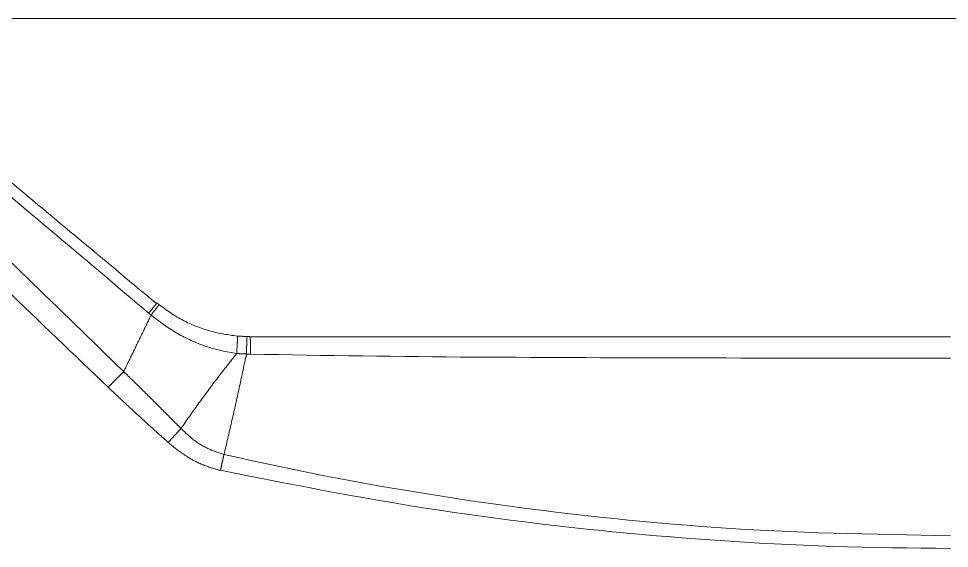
# Model space of a CAD drawing. Header units: inches. Extents: x 0 to 40, y 35.9 to 64.1.
# Drawn here: x 6.088 to 7.827, y 48.544 to 49.534 of the extents above; entities that cross this region are included whole.
import ezdxf

# ---------------------------------------------------------------- set-up
doc = ezdxf.new("R2010")
doc.units = ezdxf.units.IN
doc.header["$MEASUREMENT"] = 0
doc.layers.add('2', color=7, linetype='Continuous')

# ---------------------------------------------------------------- blocks, each defined once
blk = doc.blocks.new('block 2879')
at = {"layer": '2', "color": 7, "lineweight": 18, "true_color": 0xffffff}
blk.add_lwpolyline([(9.68, 49.5341), (5.9781, 49.5341)], dxfattribs=at)
blk = doc.blocks.new('block 2986')
at = {"layer": '2', "color": 7, "lineweight": 18, "true_color": 0xffffff}
blk.add_lwpolyline([(6.3457, 49.0012), (6.3357, 49.0097), (6.3256, 49.0181), (6.3155, 49.0265), (6.3055, 49.0349), (6.2954, 49.0433), (6.2854, 49.0516), (6.2753, 49.0601), (6.2652, 49.0685), (6.2552, 49.0769), (6.2451, 49.0853), (6.235, 49.0937), (6.225, 49.1021), (6.2149, 49.1105), (6.2048, 49.1189), (6.1948, 49.1273), (6.1847, 49.1357), (6.1746, 49.1441), (6.1646, 49.1525), (6.1545, 49.1609), (6.1444, 49.1693), (6.1344, 49.1777), (6.1243, 49.1861), (6.1143, 49.1945), (6.1042, 49.2029), (6.0941, 49.2113), (6.0841, 49.2197), (6.074, 49.2281), (6.0639, 49.2365), (6.0539, 49.2449), (6.0438, 49.2533), (6.0337, 49.2617), (6.0237, 49.2701), (6.0136, 49.2785), (6.0035, 49.2869), (5.9935, 49.2954), (5.9834, 49.3038), (5.9733, 49.3122), (5.9633, 49.3206), (5.9532, 49.329), (5.9432, 49.3374), (5.9331, 49.3458), (5.923, 49.3542), (5.913, 49.3626), (5.9029, 49.371), (5.8928, 49.3794), (5.8828, 49.3878), (5.8727, 49.3962), (5.8626, 49.4046), (5.8526, 49.413), (5.8425, 49.4214)], dxfattribs=at)
blk = doc.blocks.new('block 2987')
at = {"layer": '2', "color": 7, "lineweight": 18, "true_color": 0xffffff}
blk.add_lwpolyline([(7.829, 48.9389), (7.8029, 48.9389), (7.7767, 48.9389), (7.7506, 48.9389), (7.7244, 48.9389), (7.6982, 48.9389), (7.6721, 48.9389), (7.6459, 48.9389), (7.6197, 48.9389), (7.5936, 48.9389), (7.5674, 48.9389), (7.5412, 48.9389), (7.5151, 48.9389), (7.4889, 48.9389), (7.4627, 48.9389), (7.4366, 48.9389), (7.4104, 48.9389), (7.3842, 48.9389), (7.3581, 48.9389), (7.3319, 48.9389), (7.3057, 48.9389), (7.2796, 48.9389), (7.2534, 48.9389), (7.2272, 48.9389), (7.2011, 48.9389), (7.1749, 48.9389), (7.1487, 48.939), (7.1226, 48.939), (7.0964, 48.939), (7.0702, 48.939), (7.0441, 48.939), (7.0179, 48.939), (6.9917, 48.939), (6.9656, 48.939), (6.9394, 48.939), (6.9132, 48.9391), (6.8871, 48.9391), (6.8609, 48.9391), (6.8347, 48.9391), (6.8086, 48.9391), (6.7824, 48.9391), (6.7562, 48.9392), (6.7301, 48.9392), (6.7039, 48.9392), (6.6777, 48.9392), (6.6516, 48.9392), (6.6254, 48.9393), (6.5993, 48.9393), (6.5731, 48.9393), (6.5469, 48.9393), (6.5208, 48.9394)], dxfattribs=at)
blk = doc.blocks.new('block 2989')
at = {"layer": '2', "color": 7, "lineweight": 18, "true_color": 0xffffff}
blk.add_lwpolyline([(6.3504, 48.9995), (6.3529, 48.9976), (6.3555, 48.9957), (6.3581, 48.9938), (6.3607, 48.9919), (6.3633, 48.9901), (6.3659, 48.9882), (6.3685, 48.9864), (6.3712, 48.9845), (6.3738, 48.9827), (6.3765, 48.981), (6.3792, 48.9793), (6.3819, 48.9776), (6.3846, 48.976), (6.3874, 48.9744), (6.3902, 48.9728), (6.393, 48.9713), (6.3959, 48.9698), (6.3987, 48.9684), (6.4016, 48.967), (6.4045, 48.9656), (6.4074, 48.9642), (6.4103, 48.9629), (6.4133, 48.9617), (6.4162, 48.9604), (6.4192, 48.9592), (6.4222, 48.958), (6.4252, 48.9569), (6.4282, 48.9557), (6.4312, 48.9547), (6.4342, 48.9536), (6.4372, 48.9526), (6.4403, 48.9516), (6.4434, 48.9507), (6.4464, 48.9498), (6.4495, 48.949), (6.4526, 48.9482), (6.4557, 48.9474), (6.4588, 48.9467), (6.4619, 48.946), (6.4651, 48.9454), (6.4682, 48.9448), (6.4714, 48.9442), (6.4745, 48.9437), (6.4777, 48.9432), (6.4808, 48.9427), (6.484, 48.9423), (6.4872, 48.9419), (6.4904, 48.9414), (6.4935, 48.941), (6.4967, 48.9406)], dxfattribs=at)
blk = doc.blocks.new('block 3050')
at = {"layer": '2', "color": 7, "lineweight": 18, "true_color": 0xffffff}
blk.add_lwpolyline([(6.4967, 48.9406), (6.4971, 48.9406), (6.4974, 48.9405), (6.4978, 48.9405), (6.4981, 48.9405), (6.4985, 48.9405), (6.4988, 48.9405), (6.4992, 48.9404), (6.4996, 48.9404), (6.4999, 48.9404), (6.5003, 48.9404), (6.5006, 48.9404), (6.501, 48.9403), (6.5013, 48.9403), (6.5017, 48.9403), (6.502, 48.9403), (6.5024, 48.9403), (6.5028, 48.9402), (6.5031, 48.9402), (6.5035, 48.9402), (6.5038, 48.9402), (6.5042, 48.9402), (6.5045, 48.9401), (6.5049, 48.9401), (6.5053, 48.9401), (6.5056, 48.9401), (6.506, 48.9401), (6.5063, 48.9401), (6.5067, 48.94), (6.507, 48.94), (6.5074, 48.94), (6.5077, 48.94), (6.5081, 48.94), (6.5084, 48.9399), (6.5088, 48.9399), (6.5092, 48.9399), (6.5095, 48.9399), (6.5099, 48.9399), (6.5102, 48.9398), (6.5106, 48.9398), (6.5109, 48.9398), (6.5113, 48.9398), (6.5116, 48.9398), (6.512, 48.9397), (6.5124, 48.9397), (6.5127, 48.9397), (6.5131, 48.9397), (6.5134, 48.9396), (6.5138, 48.9396), (6.5141, 48.9396), (6.5145, 48.9396)], dxfattribs=at)
blk = doc.blocks.new('block 3053')
at = {"layer": '2', "color": 7, "lineweight": 18, "true_color": 0xffffff}
blk.add_lwpolyline([(6.3915, 48.7677), (6.3929, 48.7664), (6.3943, 48.7651), (6.3957, 48.7638), (6.3971, 48.7625), (6.3985, 48.7612), (6.3999, 48.7598), (6.4013, 48.7586), (6.4028, 48.7573), (6.4042, 48.756), (6.4056, 48.7547), (6.4071, 48.7535), (6.4085, 48.7522), (6.4099, 48.751), (6.4114, 48.7498), (6.4129, 48.7485), (6.4144, 48.7473), (6.4158, 48.7462), (6.4173, 48.745), (6.4188, 48.7439), (6.4204, 48.7428), (6.4219, 48.7417), (6.4234, 48.7406), (6.425, 48.7396), (6.4266, 48.7385), (6.4282, 48.7375), (6.4298, 48.7366), (6.4314, 48.7356), (6.433, 48.7347), (6.4347, 48.7338), (6.4364, 48.7329), (6.4381, 48.7321), (6.4398, 48.7313), (6.4415, 48.7305), (6.4432, 48.7297), (6.4449, 48.7289), (6.4467, 48.7282), (6.4484, 48.7275), (6.4502, 48.7268), (6.452, 48.7261), (6.4538, 48.7254), (6.4556, 48.7247), (6.4573, 48.7241), (6.4591, 48.7234), (6.4609, 48.7228), (6.4628, 48.7222), (6.4646, 48.7215), (6.4664, 48.7209), (6.4682, 48.7203), (6.47, 48.7197), (6.4719, 48.7191)], dxfattribs=at)
blk = doc.blocks.new('block 3063')
at = {"layer": '2', "color": 7, "lineweight": 18, "true_color": 0xffffff}
blk.add_open_spline([(6.3357, 48.9797), (6.3357, 48.9797), (6.3362, 48.9804), (6.3362, 48.9804), (6.3362, 48.9804), (6.3368, 48.9811), (6.3368, 48.9811), (6.3368, 48.9811), (6.3373, 48.9818), (6.3373, 48.9818), (6.3373, 48.9818), (6.3378, 48.9825), (6.3378, 48.9825), (6.3378, 48.9825), (6.3383, 48.9832), (6.3383, 48.9832), (6.3383, 48.9832), (6.3388, 48.9838), (6.3388, 48.9838), (6.3388, 48.9838), (6.3393, 48.9844), (6.3393, 48.9844), (6.3393, 48.9844), (6.3398, 48.9851), (6.3398, 48.9851), (6.3398, 48.9851), (6.3403, 48.9857), (6.3403, 48.9857), (6.3403, 48.9857), (6.3408, 48.9863), (6.3408, 48.9863), (6.3408, 48.9863), (6.3412, 48.9869), (6.3412, 48.9869), (6.3412, 48.9869), (6.3417, 48.9875), (6.3417, 48.9875), (6.3417, 48.9875), (6.3422, 48.9881), (6.3422, 48.9881), (6.3422, 48.9881), (6.3426, 48.9887), (6.3426, 48.9887), (6.3426, 48.9887), (6.343, 48.9893), (6.343, 48.9893), (6.343, 48.9893), (6.3435, 48.9898), (6.3435, 48.9898), (6.3435, 48.9898), (6.3439, 48.9904), (6.3439, 48.9904), (6.3439, 48.9904), (6.3442, 48.9909), (6.3442, 48.9909), (6.3442, 48.9909), (6.3446, 48.9914), (6.3446, 48.9914), (6.3446, 48.9914), (6.345, 48.9919), (6.345, 48.9919), (6.345, 48.9919), (6.3454, 48.9924), (6.3454, 48.9924), (6.3454, 48.9924), (6.3457, 48.9928), (6.3457, 48.9928), (6.3457, 48.9928), (6.3461, 48.9933), (6.3461, 48.9933), (6.3461, 48.9933), (6.3464, 48.9937), (6.3464, 48.9937), (6.3464, 48.9937), (6.3467, 48.9941), (6.3467, 48.9941), (6.3467, 48.9941), (6.347, 48.9946), (6.347, 48.9946), (6.347, 48.9946), (6.3473, 48.9949), (6.3473, 48.9949), (6.3473, 48.9949), (6.3476, 48.9953), (6.3476, 48.9953), (6.3476, 48.9953), (6.3478, 48.9957), (6.3478, 48.9957), (6.3478, 48.9957), (6.3481, 48.996), (6.3481, 48.996), (6.3481, 48.996), (6.3483, 48.9964), (6.3483, 48.9964), (6.3483, 48.9964), (6.3486, 48.9967), (6.3486, 48.9967), (6.3486, 48.9967), (6.3488, 48.997), (6.3488, 48.997), (6.3488, 48.997), (6.349, 48.9973), (6.349, 48.9973), (6.349, 48.9973), (6.3492, 48.9975), (6.3492, 48.9975), (6.3492, 48.9975), (6.3493, 48.9978), (6.3493, 48.9978), (6.3493, 48.9978), (6.3495, 48.998), (6.3495, 48.998), (6.3495, 48.998), (6.3497, 48.9982), (6.3497, 48.9982), (6.3497, 48.9982), (6.3498, 48.9984), (6.3498, 48.9984), (6.3498, 48.9984), (6.3499, 48.9986), (6.3499, 48.9986), (6.35, 48.9988), (6.3501, 48.9989), (6.3501, 48.9989), (6.3502, 48.999), (6.3502, 48.9991), (6.3502, 48.9991), (6.3503, 48.9992), (6.3503, 48.9993), (6.3503, 48.9993), (6.3504, 48.9995), (6.3504, 48.9995), (6.3504, 48.9995)], degree=3, knots=[0, 0, 0, 0, 1, 1, 1, 2, 2, 2, 3, 3, 3, 4, 4, 4, 5, 5, 5, 6, 6, 6, 7, 7, 7, 8, 8, 8, 9, 9, 9, 10, 10, 10, 11, 11, 11, 12, 12, 12, 13, 13, 13, 14, 14, 14, 15, 15, 15, 16, 16, 16, 17, 17, 17, 18, 18, 18, 19, 19, 19, 20, 20, 20, 21, 21, 21, 22, 22, 22, 23, 23, 23, 24, 24, 24, 25, 25, 25, 26, 26, 26, 27, 27, 27, 28, 28, 28, 29, 29, 29, 30, 30, 30, 31, 31, 31, 32, 32, 32, 33, 33, 33, 34, 34, 34, 35, 35, 35, 36, 36, 36, 37, 37, 37, 38, 38, 38, 39, 39, 39, 40, 40, 40, 41, 41, 41, 42, 42, 42, 43, 43, 43, 44, 44, 44, 44], dxfattribs=at)
blk = doc.blocks.new('block 3064')
at = {"layer": '2', "color": 7, "lineweight": 18, "true_color": 0xffffff}
blk.add_open_spline([(6.3467, 49.0025), (6.3469, 49.0024), (6.3469, 49.0023), (6.3469, 49.0023), (6.3471, 49.0022), (6.3471, 49.0021), (6.3471, 49.0021), (6.3473, 49.002), (6.3474, 49.002), (6.3474, 49.002), (6.3475, 49.0018), (6.3476, 49.0018), (6.3476, 49.0018), (6.3477, 49.0017), (6.3478, 49.0016), (6.3478, 49.0016), (6.348, 49.0015), (6.348, 49.0014), (6.348, 49.0014), (6.3482, 49.0013), (6.3482, 49.0012), (6.3482, 49.0012), (6.3484, 49.0011), (6.3485, 49.0011), (6.3485, 49.0011), (6.3486, 49.0009), (6.3487, 49.0009), (6.3487, 49.0009), (6.3488, 49.0008), (6.3489, 49.0007), (6.3489, 49.0007), (6.3491, 49.0006), (6.3491, 49.0005), (6.3491, 49.0005), (6.3493, 49.0004), (6.3493, 49.0004), (6.3493, 49.0004), (6.3495, 49.0002), (6.3496, 49.0002), (6.3496, 49.0002), (6.3497, 49), (6.3498, 49), (6.3498, 49), (6.3499, 48.9999), (6.35, 48.9998), (6.35, 48.9998), (6.3502, 48.9997), (6.3502, 48.9996), (6.3502, 48.9996)], degree=3, knots=[0, 0, 0, 0, 1, 1, 1, 2, 2, 2, 3, 3, 3, 4, 4, 4, 5, 5, 5, 6, 6, 6, 7, 7, 7, 8, 8, 8, 9, 9, 9, 10, 10, 10, 11, 11, 11, 12, 12, 12, 13, 13, 13, 14, 14, 14, 15, 15, 15, 16, 16, 16, 16], dxfattribs=at)
blk = doc.blocks.new('block 3071')
at = {"layer": '2', "color": 7, "lineweight": 18, "true_color": 0xffffff}
blk.add_lwpolyline([(6.4955, 48.9079), (6.492, 48.9085), (6.4885, 48.9091), (6.485, 48.9097), (6.4815, 48.9103), (6.478, 48.911), (6.4745, 48.9116), (6.471, 48.9124), (6.4676, 48.9131), (6.4641, 48.9139), (6.4607, 48.9147), (6.4572, 48.9156), (6.4538, 48.9165), (6.4504, 48.9175), (6.447, 48.9185), (6.4436, 48.9196), (6.4402, 48.9207), (6.4369, 48.9219), (6.4335, 48.923), (6.4302, 48.9243), (6.4269, 48.9256), (6.4236, 48.9269), (6.4203, 48.9282), (6.417, 48.9296), (6.4137, 48.931), (6.4105, 48.9324), (6.4072, 48.9339), (6.404, 48.9354), (6.4008, 48.937), (6.3976, 48.9385), (6.3945, 48.9401), (6.3913, 48.9418), (6.3882, 48.9435), (6.3851, 48.9453), (6.3821, 48.947), (6.379, 48.9489), (6.376, 48.9507), (6.373, 48.9526), (6.3701, 48.9546), (6.3671, 48.9566), (6.3642, 48.9586), (6.3613, 48.9606), (6.3584, 48.9627), (6.3555, 48.9648), (6.3527, 48.9669), (6.3498, 48.969), (6.347, 48.9711), (6.3441, 48.9733), (6.3413, 48.9754), (6.3385, 48.9776), (6.3357, 48.9797)], dxfattribs=at)
blk = doc.blocks.new('block 3073')
at = {"layer": '2', "color": 7, "lineweight": 18, "true_color": 0xffffff}
blk.add_lwpolyline([(6.5138, 48.907), (6.5135, 48.907), (6.5131, 48.907), (6.5127, 48.9071), (6.5124, 48.9071), (6.512, 48.9071), (6.5116, 48.9071), (6.5112, 48.9071), (6.5109, 48.9071), (6.5105, 48.9072), (6.5101, 48.9072), (6.5098, 48.9072), (6.5094, 48.9072), (6.509, 48.9072), (6.5087, 48.9073), (6.5083, 48.9073), (6.508, 48.9073), (6.5076, 48.9073), (6.5072, 48.9073), (6.5069, 48.9073), (6.5065, 48.9073), (6.5061, 48.9074), (6.5058, 48.9074), (6.5054, 48.9074), (6.505, 48.9074), (6.5047, 48.9074), (6.5043, 48.9075), (6.5039, 48.9075), (6.5035, 48.9075), (6.5032, 48.9075), (6.5028, 48.9075), (6.5024, 48.9075), (6.5021, 48.9076), (6.5017, 48.9076), (6.5014, 48.9076), (6.501, 48.9076), (6.5006, 48.9076), (6.5003, 48.9076), (6.4999, 48.9077), (6.4995, 48.9077), (6.4992, 48.9077), (6.4988, 48.9077), (6.4984, 48.9077), (6.4981, 48.9077), (6.4977, 48.9078), (6.4973, 48.9078), (6.497, 48.9078), (6.4966, 48.9078), (6.4962, 48.9079), (6.4959, 48.9079), (6.4955, 48.9079)], dxfattribs=at)
blk = doc.blocks.new('block 3087')
at = {"layer": '2', "color": 7, "lineweight": 18, "true_color": 0xffffff}
blk.add_open_spline([(6.5215, 48.9067), (6.5213, 48.9067), (6.5212, 48.9067), (6.5212, 48.9067), (6.521, 48.9067), (6.5208, 48.9067), (6.5208, 48.9067), (6.5207, 48.9067), (6.5205, 48.9067), (6.5205, 48.9067), (6.5204, 48.9067), (6.5202, 48.9067), (6.5202, 48.9067), (6.5201, 48.9067), (6.5199, 48.9068), (6.5199, 48.9068), (6.5198, 48.9068), (6.5196, 48.9068), (6.5196, 48.9068), (6.5195, 48.9068), (6.5193, 48.9068), (6.5193, 48.9068), (6.5192, 48.9068), (6.519, 48.9068), (6.519, 48.9068), (6.5189, 48.9068), (6.5187, 48.9068), (6.5187, 48.9068), (6.5186, 48.9068), (6.5184, 48.9068), (6.5184, 48.9068), (6.5182, 48.9068), (6.5181, 48.9069), (6.5181, 48.9069), (6.5179, 48.9069), (6.5178, 48.9069), (6.5178, 48.9069), (6.5176, 48.9069), (6.5175, 48.9069), (6.5175, 48.9069), (6.5173, 48.9069), (6.5172, 48.9069), (6.5172, 48.9069), (6.517, 48.9069), (6.5169, 48.9069), (6.5169, 48.9069), (6.5167, 48.9069), (6.5166, 48.9069), (6.5166, 48.9069), (6.5164, 48.9069), (6.5163, 48.9069), (6.5163, 48.9069), (6.5161, 48.9069), (6.516, 48.9069), (6.516, 48.9069), (6.5158, 48.9069), (6.5156, 48.9069), (6.5156, 48.9069), (6.5155, 48.9069), (6.5153, 48.907), (6.5153, 48.907), (6.5152, 48.907), (6.515, 48.907), (6.515, 48.907), (6.5149, 48.907), (6.5147, 48.907), (6.5147, 48.907), (6.5146, 48.907), (6.5144, 48.907), (6.5144, 48.907), (6.5143, 48.907), (6.5141, 48.907), (6.5141, 48.907), (6.514, 48.907), (6.5138, 48.907), (6.5138, 48.907)], degree=3, knots=[0, 0, 0, 0, 1, 1, 1, 2, 2, 2, 3, 3, 3, 4, 4, 4, 5, 5, 5, 6, 6, 6, 7, 7, 7, 8, 8, 8, 9, 9, 9, 10, 10, 10, 11, 11, 11, 12, 12, 12, 13, 13, 13, 14, 14, 14, 15, 15, 15, 16, 16, 16, 17, 17, 17, 18, 18, 18, 19, 19, 19, 20, 20, 20, 21, 21, 21, 22, 22, 22, 23, 23, 23, 24, 24, 24, 25, 25, 25, 25], dxfattribs=at)
blk = doc.blocks.new('block 3093')
at = {"layer": '2', "color": 7, "lineweight": 18, "true_color": 0xffffff}
blk.add_lwpolyline([(6.2845, 48.8742), (6.2866, 48.8721), (6.2888, 48.87), (6.291, 48.8679), (6.2931, 48.8658), (6.2953, 48.8636), (6.2974, 48.8615), (6.2996, 48.8594), (6.3017, 48.8573), (6.3039, 48.8551), (6.306, 48.853), (6.3082, 48.8509), (6.3103, 48.8488), (6.3125, 48.8467), (6.3146, 48.8446), (6.3168, 48.8424), (6.3189, 48.8403), (6.3211, 48.8382), (6.3232, 48.8361), (6.3254, 48.834), (6.3275, 48.8318), (6.3297, 48.8297), (6.3318, 48.8275), (6.334, 48.8254), (6.3361, 48.8233), (6.3383, 48.8212), (6.3404, 48.819), (6.3425, 48.8169), (6.3447, 48.8148), (6.3468, 48.8127), (6.3489, 48.8105), (6.3511, 48.8084), (6.3532, 48.8063), (6.3553, 48.8041), (6.3575, 48.802), (6.3596, 48.7998), (6.3617, 48.7977), (6.3639, 48.7956), (6.366, 48.7934), (6.3681, 48.7913), (6.3703, 48.7892), (6.3724, 48.787), (6.3745, 48.7849), (6.3766, 48.7827), (6.3788, 48.7806), (6.3809, 48.7785), (6.383, 48.7763), (6.3851, 48.7742), (6.3873, 48.772), (6.3894, 48.7699), (6.3915, 48.7677)], dxfattribs=at)
blk = doc.blocks.new('block 3097')
at = {"layer": '2', "color": 7, "lineweight": 18, "true_color": 0xffffff}
blk.add_open_spline([(6.5207, 48.9395), (6.5207, 48.9394), (6.5208, 48.9393), (6.5208, 48.9393), (6.5208, 48.9392), (6.5208, 48.939), (6.5208, 48.939), (6.5208, 48.939), (6.5208, 48.9388), (6.5208, 48.9388), (6.5208, 48.9388), (6.5208, 48.9386), (6.5208, 48.9386), (6.5208, 48.9386), (6.5209, 48.9384), (6.5209, 48.9384), (6.5209, 48.9384), (6.5209, 48.9381), (6.5209, 48.9381), (6.5209, 48.9381), (6.5209, 48.9378), (6.5209, 48.9378), (6.5209, 48.9378), (6.5209, 48.9375), (6.5209, 48.9375), (6.5209, 48.9375), (6.5209, 48.9371), (6.5209, 48.9371), (6.5209, 48.9371), (6.5209, 48.9367), (6.5209, 48.9367), (6.5209, 48.9367), (6.521, 48.9363), (6.521, 48.9363), (6.521, 48.9363), (6.521, 48.9359), (6.521, 48.9359), (6.521, 48.9359), (6.521, 48.9354), (6.521, 48.9354), (6.521, 48.9354), (6.521, 48.9349), (6.521, 48.9349), (6.521, 48.9349), (6.521, 48.9343), (6.521, 48.9343), (6.521, 48.9343), (6.521, 48.9338), (6.521, 48.9338), (6.521, 48.9338), (6.5211, 48.9332), (6.5211, 48.9332), (6.5211, 48.9332), (6.5211, 48.9326), (6.5211, 48.9326), (6.5211, 48.9326), (6.5211, 48.9319), (6.5211, 48.9319), (6.5211, 48.9319), (6.5211, 48.9312), (6.5211, 48.9312), (6.5211, 48.9312), (6.5211, 48.9306), (6.5211, 48.9306), (6.5211, 48.9306), (6.5212, 48.9298), (6.5212, 48.9298), (6.5212, 48.9298), (6.5212, 48.9291), (6.5212, 48.9291), (6.5212, 48.9291), (6.5212, 48.9283), (6.5212, 48.9283), (6.5212, 48.9283), (6.5212, 48.9275), (6.5212, 48.9275), (6.5212, 48.9275), (6.5212, 48.9267), (6.5212, 48.9267), (6.5212, 48.9267), (6.5212, 48.9259), (6.5212, 48.9259), (6.5212, 48.9259), (6.5213, 48.925), (6.5213, 48.925), (6.5213, 48.925), (6.5213, 48.9241), (6.5213, 48.9241), (6.5213, 48.9241), (6.5213, 48.9232), (6.5213, 48.9232), (6.5213, 48.9232), (6.5213, 48.9223), (6.5213, 48.9223), (6.5213, 48.9223), (6.5213, 48.9214), (6.5213, 48.9214), (6.5213, 48.9214), (6.5213, 48.9204), (6.5213, 48.9204), (6.5213, 48.9204), (6.5213, 48.9194), (6.5213, 48.9194), (6.5213, 48.9194), (6.5213, 48.9184), (6.5213, 48.9184), (6.5213, 48.9184), (6.5214, 48.9174), (6.5214, 48.9174), (6.5214, 48.9174), (6.5214, 48.9164), (6.5214, 48.9164), (6.5214, 48.9164), (6.5214, 48.9154), (6.5214, 48.9154), (6.5214, 48.9154), (6.5214, 48.9143), (6.5214, 48.9143), (6.5214, 48.9143), (6.5214, 48.9133), (6.5214, 48.9133), (6.5214, 48.9133), (6.5214, 48.9122), (6.5214, 48.9122), (6.5214, 48.9122), (6.5214, 48.9111), (6.5214, 48.9111), (6.5214, 48.9111), (6.5214, 48.91), (6.5214, 48.91), (6.5214, 48.91), (6.5214, 48.9089), (6.5214, 48.9089), (6.5214, 48.9089), (6.5214, 48.9078), (6.5214, 48.9078), (6.5214, 48.9078), (6.5215, 48.9067), (6.5215, 48.9067)], degree=3, knots=[0, 0, 0, 0, 1, 1, 1, 2, 2, 2, 3, 3, 3, 4, 4, 4, 5, 5, 5, 6, 6, 6, 7, 7, 7, 8, 8, 8, 9, 9, 9, 10, 10, 10, 11, 11, 11, 12, 12, 12, 13, 13, 13, 14, 14, 14, 15, 15, 15, 16, 16, 16, 17, 17, 17, 18, 18, 18, 19, 19, 19, 20, 20, 20, 21, 21, 21, 22, 22, 22, 23, 23, 23, 24, 24, 24, 25, 25, 25, 26, 26, 26, 27, 27, 27, 28, 28, 28, 29, 29, 29, 30, 30, 30, 31, 31, 31, 32, 32, 32, 33, 33, 33, 34, 34, 34, 35, 35, 35, 36, 36, 36, 37, 37, 37, 38, 38, 38, 39, 39, 39, 40, 40, 40, 41, 41, 41, 42, 42, 42, 43, 43, 43, 44, 44, 44, 45, 45, 45, 46, 46, 46, 46], dxfattribs=at)
blk = doc.blocks.new('block 3136')
at = {"layer": '2', "color": 7, "lineweight": 18, "true_color": 0xffffff}
blk.add_lwpolyline([(6.2845, 48.8742), (6.2855, 48.8763), (6.2865, 48.8784), (6.2876, 48.8805), (6.2886, 48.8827), (6.2896, 48.8848), (6.2906, 48.8869), (6.2917, 48.889), (6.2927, 48.8911), (6.2937, 48.8932), (6.2947, 48.8953), (6.2957, 48.8974), (6.2968, 48.8995), (6.2978, 48.9016), (6.2988, 48.9038), (6.2998, 48.9059), (6.3009, 48.908), (6.3019, 48.9101), (6.3029, 48.9122), (6.3039, 48.9143), (6.305, 48.9164), (6.306, 48.9185), (6.307, 48.9206), (6.308, 48.9228), (6.3091, 48.9249), (6.3101, 48.927), (6.3111, 48.9291), (6.3121, 48.9312), (6.3132, 48.9333), (6.3142, 48.9354), (6.3152, 48.9375), (6.3162, 48.9396), (6.3172, 48.9417), (6.3183, 48.9439), (6.3193, 48.946), (6.3203, 48.9481), (6.3213, 48.9502), (6.3224, 48.9523), (6.3234, 48.9544), (6.3244, 48.9565), (6.3254, 48.9586), (6.3265, 48.9608), (6.3275, 48.9629), (6.3285, 48.965), (6.3295, 48.9671), (6.3306, 48.9692), (6.3316, 48.9713), (6.3326, 48.9734), (6.3336, 48.9755), (6.3347, 48.9776), (6.3357, 48.9797)], dxfattribs=at)
blk = doc.blocks.new('block 3149')
at = {"layer": '2', "color": 7, "lineweight": 18, "true_color": 0xffffff}
blk.add_lwpolyline([(7.829, 48.8993), (7.8029, 48.8993), (7.7768, 48.8993), (7.7506, 48.8993), (7.7244, 48.8993), (7.6983, 48.8993), (7.6721, 48.8993), (7.646, 48.8993), (7.6198, 48.8994), (7.5937, 48.8994), (7.5675, 48.8994), (7.5414, 48.8994), (7.5152, 48.8994), (7.4891, 48.8995), (7.4629, 48.8995), (7.4368, 48.8995), (7.4106, 48.8996), (7.3845, 48.8996), (7.3583, 48.8997), (7.3321, 48.8997), (7.306, 48.8998), (7.2798, 48.8998), (7.2537, 48.8999), (7.2275, 48.9), (7.2014, 48.9), (7.1752, 48.9001), (7.1491, 48.9002), (7.1229, 48.9003), (7.0968, 48.9004), (7.0706, 48.9005), (7.0445, 48.9006), (7.0183, 48.9008), (6.9922, 48.9009), (6.966, 48.9011), (6.9399, 48.9012), (6.9137, 48.9014), (6.8876, 48.9016), (6.8614, 48.9019), (6.8353, 48.9021), (6.8091, 48.9024), (6.783, 48.9027), (6.7568, 48.903), (6.7306, 48.9034), (6.7045, 48.9038), (6.6784, 48.9041), (6.6522, 48.9045), (6.6261, 48.905), (6.5999, 48.9054), (6.5738, 48.9058), (6.5476, 48.9063), (6.5215, 48.9067)], dxfattribs=at)
blk = doc.blocks.new('block 3150')
at = {"layer": '2', "color": 7, "lineweight": 18, "true_color": 0xffffff}
blk.add_lwpolyline([(6.4719, 48.7191), (6.4986, 48.7133), (6.5253, 48.7074), (6.5521, 48.7017), (6.5788, 48.696), (6.6056, 48.6904), (6.6324, 48.6849), (6.6592, 48.6795), (6.6861, 48.6743), (6.713, 48.6692), (6.7399, 48.6642), (6.7668, 48.6595), (6.7938, 48.6548), (6.8208, 48.6503), (6.8478, 48.6459), (6.8748, 48.6416), (6.9018, 48.6374), (6.9289, 48.6333), (6.956, 48.6294), (6.9831, 48.6256), (7.0102, 48.6219), (7.0373, 48.6183), (7.0645, 48.6148), (7.0917, 48.6115), (7.1188, 48.6082), (7.146, 48.6051), (7.1732, 48.6021), (7.2005, 48.5992), (7.2277, 48.5964), (7.255, 48.5938), (7.2822, 48.5913), (7.3095, 48.5889), (7.3368, 48.5867), (7.3641, 48.5845), (7.3914, 48.5826), (7.4187, 48.5807), (7.446, 48.5791), (7.4733, 48.5776), (7.5007, 48.5762), (7.528, 48.575), (7.5554, 48.5738), (7.5827, 48.5729), (7.6101, 48.572), (7.6374, 48.5712), (7.6648, 48.5705), (7.6922, 48.5699), (7.7195, 48.5693), (7.7469, 48.5687), (7.7743, 48.5682), (7.8017, 48.5678), (7.829, 48.5673)], dxfattribs=at)
blk = doc.blocks.new('block 3153')
at = {"layer": '2', "color": 7, "lineweight": 18, "true_color": 0xffffff}
blk.add_lwpolyline([(6.2556, 48.8447), (6.2436, 48.8562), (6.2316, 48.8677), (6.2195, 48.8793), (6.2075, 48.8908), (6.1955, 48.9023), (6.1835, 48.9138), (6.1714, 48.9254), (6.1594, 48.9369), (6.1474, 48.9484), (6.1354, 48.9599), (6.1233, 48.9714), (6.1113, 48.9829), (6.0993, 48.9945), (6.0873, 49.006), (6.0753, 49.0175), (6.0632, 49.029), (6.0512, 49.0405), (6.0392, 49.052), (6.0272, 49.0635), (6.0151, 49.075), (6.0031, 49.0866), (5.9911, 49.0981), (5.979, 49.1096), (5.967, 49.1211), (5.955, 49.1326), (5.943, 49.1441), (5.9309, 49.1557), (5.9189, 49.1672), (5.9069, 49.1787), (5.8949, 49.1902), (5.8828, 49.2017), (5.8708, 49.2132), (5.8588, 49.2247), (5.8467, 49.2362), (5.8347, 49.2477), (5.8227, 49.2592), (5.8106, 49.2707), (5.7986, 49.2822), (5.7866, 49.2937), (5.7745, 49.3052), (5.7625, 49.3167), (5.7505, 49.3282), (5.7384, 49.3397), (5.7264, 49.3512), (5.7144, 49.3627), (5.7023, 49.3742), (5.6903, 49.3857), (5.6783, 49.3972), (5.6662, 49.4087), (5.6542, 49.4202)], dxfattribs=at)
blk = doc.blocks.new('block 3154')
at = {"layer": '2', "color": 7, "lineweight": 18, "true_color": 0xffffff}
blk.add_lwpolyline([(6.4719, 48.7191), (6.4717, 48.7185), (6.4716, 48.718), (6.4715, 48.7174), (6.4714, 48.7169), (6.4712, 48.7163), (6.4711, 48.7158), (6.471, 48.7152), (6.4708, 48.7147), (6.4707, 48.7141), (6.4706, 48.7135), (6.4705, 48.713), (6.4703, 48.7124), (6.4702, 48.7118), (6.4701, 48.7112), (6.4699, 48.7107), (6.4698, 48.7101), (6.4697, 48.7095), (6.4695, 48.7089), (6.4694, 48.7083), (6.4693, 48.7077), (6.4691, 48.7071), (6.469, 48.7066), (6.4689, 48.706), (6.4687, 48.7054), (6.4686, 48.7048), (6.4685, 48.7042), (6.4683, 48.7036), (6.4682, 48.703), (6.4681, 48.7024), (6.4679, 48.7018), (6.4678, 48.7011), (6.4677, 48.7006), (6.4675, 48.6999), (6.4674, 48.6993), (6.4673, 48.6987), (6.4671, 48.6981), (6.467, 48.6975), (6.4669, 48.6969), (6.4667, 48.6963), (6.4666, 48.6957), (6.4665, 48.695), (6.4663, 48.6944), (6.4662, 48.6938), (6.4661, 48.6932), (6.4659, 48.6926), (6.4658, 48.692), (6.4657, 48.6914), (6.4655, 48.6908), (6.4654, 48.6902), (6.4653, 48.6896)], dxfattribs=at)
blk = doc.blocks.new('block 3157')
at = {"layer": '2', "color": 7, "lineweight": 18, "true_color": 0xffffff}
blk.add_lwpolyline([(6.3678, 48.7416), (6.3683, 48.7422), (6.3688, 48.7427), (6.3692, 48.7433), (6.3697, 48.7438), (6.3702, 48.7444), (6.3707, 48.7449), (6.3712, 48.7455), (6.3717, 48.746), (6.3722, 48.7466), (6.3727, 48.7471), (6.3732, 48.7477), (6.3737, 48.7482), (6.3742, 48.7488), (6.3747, 48.7493), (6.3752, 48.7499), (6.3757, 48.7504), (6.3762, 48.751), (6.3767, 48.7515), (6.3772, 48.7521), (6.3777, 48.7526), (6.3781, 48.7532), (6.3786, 48.7537), (6.3791, 48.7542), (6.3796, 48.7548), (6.3801, 48.7553), (6.3806, 48.7558), (6.3811, 48.7564), (6.3815, 48.7569), (6.382, 48.7574), (6.3825, 48.758), (6.383, 48.7585), (6.3835, 48.759), (6.3839, 48.7595), (6.3844, 48.76), (6.3849, 48.7605), (6.3853, 48.761), (6.3858, 48.7615), (6.3862, 48.762), (6.3867, 48.7625), (6.3872, 48.763), (6.3876, 48.7635), (6.3881, 48.764), (6.3885, 48.7645), (6.3889, 48.7649), (6.3894, 48.7654), (6.3898, 48.7659), (6.3903, 48.7664), (6.3907, 48.7668), (6.3911, 48.7673), (6.3915, 48.7677)], dxfattribs=at)
blk = doc.blocks.new('block 3165')
at = {"layer": '2', "color": 7, "lineweight": 18, "true_color": 0xffffff}
blk.add_lwpolyline([(7.829, 48.5435), (7.8016, 48.5438), (7.7741, 48.544), (7.7466, 48.5443), (7.7191, 48.5447), (7.6916, 48.5451), (7.6641, 48.5457), (7.6367, 48.5464), (7.6092, 48.5473), (7.5817, 48.5483), (7.5543, 48.5494), (7.5268, 48.5507), (7.4994, 48.552), (7.4719, 48.5535), (7.4445, 48.5551), (7.417, 48.5569), (7.3896, 48.5587), (7.3622, 48.5606), (7.3348, 48.5627), (7.3074, 48.5649), (7.28, 48.5672), (7.2526, 48.5696), (7.2253, 48.5721), (7.1979, 48.5748), (7.1706, 48.5775), (7.1432, 48.5804), (7.1159, 48.5834), (7.0886, 48.5865), (7.0613, 48.5897), (7.034, 48.593), (7.0067, 48.5964), (6.9795, 48.6), (6.9522, 48.6036), (6.925, 48.6074), (6.8978, 48.6114), (6.8706, 48.6154), (6.8435, 48.6196), (6.8164, 48.624), (6.7892, 48.6285), (6.7622, 48.6331), (6.7351, 48.6378), (6.7081, 48.6427), (6.6811, 48.6476), (6.654, 48.6527), (6.6271, 48.6578), (6.6001, 48.663), (6.5731, 48.6682), (6.5461, 48.6735), (6.5192, 48.6789), (6.4922, 48.6842), (6.4653, 48.6896)], dxfattribs=at)
blk = doc.blocks.new('block 3183')
at = {"layer": '2', "color": 7, "lineweight": 18, "true_color": 0xffffff}
blk.add_lwpolyline([(6.3678, 48.7416), (6.3695, 48.7402), (6.3712, 48.7387), (6.3729, 48.7373), (6.3746, 48.7359), (6.3763, 48.7344), (6.378, 48.733), (6.3798, 48.7316), (6.3815, 48.7302), (6.3833, 48.7288), (6.385, 48.7274), (6.3868, 48.7261), (6.3886, 48.7247), (6.3904, 48.7234), (6.3922, 48.7221), (6.3941, 48.7209), (6.3959, 48.7196), (6.3978, 48.7184), (6.3996, 48.7172), (6.4015, 48.716), (6.4034, 48.7148), (6.4053, 48.7136), (6.4073, 48.7125), (6.4092, 48.7113), (6.4112, 48.7102), (6.4131, 48.7091), (6.4151, 48.7081), (6.417, 48.707), (6.419, 48.706), (6.421, 48.705), (6.4231, 48.704), (6.4251, 48.703), (6.4271, 48.7021), (6.4292, 48.7012), (6.4312, 48.7003), (6.4333, 48.6995), (6.4354, 48.6986), (6.4374, 48.6979), (6.4395, 48.6971), (6.4416, 48.6964), (6.4438, 48.6957), (6.4459, 48.695), (6.448, 48.6943), (6.4502, 48.6937), (6.4523, 48.6931), (6.4545, 48.6925), (6.4566, 48.6919), (6.4588, 48.6913), (6.4609, 48.6907), (6.4631, 48.6901), (6.4653, 48.6896)], dxfattribs=at)
blk = doc.blocks.new('block 3220')
at = {"layer": '2', "color": 7, "lineweight": 18, "true_color": 0xffffff}
blk.add_lwpolyline([(6.3678, 48.7416), (6.3655, 48.7437), (6.3632, 48.7457), (6.361, 48.7478), (6.3587, 48.7498), (6.3564, 48.7518), (6.3542, 48.7538), (6.3519, 48.7559), (6.3496, 48.7579), (6.3473, 48.76), (6.3451, 48.762), (6.3428, 48.764), (6.3406, 48.7661), (6.3383, 48.7681), (6.336, 48.7701), (6.3338, 48.7722), (6.3315, 48.7742), (6.3292, 48.7763), (6.327, 48.7783), (6.3247, 48.7803), (6.3225, 48.7824), (6.3202, 48.7844), (6.318, 48.7865), (6.3157, 48.7886), (6.3135, 48.7906), (6.3112, 48.7927), (6.309, 48.7947), (6.3067, 48.7968), (6.3045, 48.7989), (6.3023, 48.8009), (6.3, 48.803), (6.2978, 48.8051), (6.2956, 48.8072), (6.2933, 48.8093), (6.2911, 48.8113), (6.2889, 48.8134), (6.2867, 48.8155), (6.2844, 48.8176), (6.2822, 48.8197), (6.28, 48.8217), (6.2778, 48.8238), (6.2756, 48.8259), (6.2733, 48.828), (6.2711, 48.8301), (6.2689, 48.8322), (6.2667, 48.8343), (6.2645, 48.8363), (6.2623, 48.8384), (6.26, 48.8405), (6.2578, 48.8426), (6.2556, 48.8447)], dxfattribs=at)
blk = doc.blocks.new('block 3269')
at = {"layer": '2', "color": 7, "lineweight": 18, "true_color": 0xffffff}
blk.add_lwpolyline([(6.2845, 48.8742), (6.284, 48.8737), (6.2835, 48.8732), (6.283, 48.8727), (6.2825, 48.8722), (6.282, 48.8717), (6.2815, 48.8712), (6.2809, 48.8707), (6.2804, 48.8701), (6.2799, 48.8696), (6.2793, 48.8691), (6.2788, 48.8685), (6.2782, 48.868), (6.2777, 48.8674), (6.2771, 48.8668), (6.2766, 48.8663), (6.276, 48.8657), (6.2754, 48.8651), (6.2749, 48.8645), (6.2743, 48.864), (6.2737, 48.8634), (6.2731, 48.8628), (6.2725, 48.8622), (6.272, 48.8616), (6.2714, 48.861), (6.2708, 48.8603), (6.2702, 48.8598), (6.2696, 48.8591), (6.269, 48.8585), (6.2684, 48.8579), (6.2678, 48.8573), (6.2672, 48.8567), (6.2666, 48.856), (6.266, 48.8554), (6.2653, 48.8548), (6.2647, 48.8542), (6.2641, 48.8535), (6.2635, 48.8529), (6.2629, 48.8523), (6.2623, 48.8517), (6.2617, 48.851), (6.2611, 48.8504), (6.2605, 48.8497), (6.2598, 48.8491), (6.2592, 48.8485), (6.2586, 48.8478), (6.258, 48.8472), (6.2574, 48.8466), (6.2568, 48.8459), (6.2562, 48.8453), (6.2556, 48.8447)], dxfattribs=at)
blk = doc.blocks.new('block 3270')
at = {"layer": '2', "color": 7, "lineweight": 18, "true_color": 0xffffff}
blk.add_open_spline([(6.5145, 48.9396), (6.5145, 48.9394), (6.5145, 48.9393), (6.5145, 48.9393), (6.5145, 48.9392), (6.5145, 48.939), (6.5145, 48.939), (6.5145, 48.939), (6.5145, 48.9388), (6.5145, 48.9388), (6.5145, 48.9388), (6.5145, 48.9386), (6.5145, 48.9386), (6.5145, 48.9386), (6.5145, 48.9383), (6.5145, 48.9383), (6.5145, 48.9383), (6.5145, 48.938), (6.5145, 48.938), (6.5145, 48.938), (6.5145, 48.9377), (6.5145, 48.9377), (6.5145, 48.9377), (6.5145, 48.9373), (6.5145, 48.9373), (6.5145, 48.9373), (6.5145, 48.937), (6.5145, 48.937), (6.5145, 48.937), (6.5145, 48.9365), (6.5145, 48.9365), (6.5145, 48.9365), (6.5144, 48.9361), (6.5144, 48.9361), (6.5144, 48.9361), (6.5144, 48.9357), (6.5144, 48.9357), (6.5144, 48.9357), (6.5144, 48.9351), (6.5144, 48.9351), (6.5144, 48.9351), (6.5144, 48.9346), (6.5144, 48.9346), (6.5144, 48.9346), (6.5144, 48.9341), (6.5144, 48.9341), (6.5144, 48.9341), (6.5144, 48.9335), (6.5144, 48.9335), (6.5144, 48.9335), (6.5144, 48.9329), (6.5144, 48.9329), (6.5144, 48.9329), (6.5144, 48.9323), (6.5144, 48.9323), (6.5144, 48.9323), (6.5143, 48.9317), (6.5143, 48.9317), (6.5143, 48.9317), (6.5143, 48.931), (6.5143, 48.931), (6.5143, 48.931), (6.5143, 48.9303), (6.5143, 48.9303), (6.5143, 48.9303), (6.5143, 48.9296), (6.5143, 48.9296), (6.5143, 48.9296), (6.5143, 48.9289), (6.5143, 48.9289), (6.5143, 48.9289), (6.5143, 48.9281), (6.5143, 48.9281), (6.5143, 48.9281), (6.5143, 48.9274), (6.5143, 48.9274), (6.5143, 48.9274), (6.5142, 48.9266), (6.5142, 48.9266), (6.5142, 48.9266), (6.5142, 48.9258), (6.5142, 48.9258), (6.5142, 48.9258), (6.5142, 48.9249), (6.5142, 48.9249), (6.5142, 48.9249), (6.5142, 48.9241), (6.5142, 48.9241), (6.5142, 48.9241), (6.5142, 48.9232), (6.5142, 48.9232), (6.5142, 48.9232), (6.5141, 48.9223), (6.5141, 48.9223), (6.5141, 48.9223), (6.5141, 48.9214), (6.5141, 48.9214), (6.5141, 48.9214), (6.5141, 48.9205), (6.5141, 48.9205), (6.5141, 48.9205), (6.5141, 48.9195), (6.5141, 48.9195), (6.5141, 48.9195), (6.5141, 48.9186), (6.5141, 48.9186), (6.5141, 48.9186), (6.514, 48.9176), (6.514, 48.9176), (6.514, 48.9176), (6.514, 48.9166), (6.514, 48.9166), (6.514, 48.9166), (6.514, 48.9156), (6.514, 48.9156), (6.514, 48.9156), (6.514, 48.9146), (6.514, 48.9146), (6.514, 48.9146), (6.514, 48.9135), (6.514, 48.9135), (6.514, 48.9135), (6.5139, 48.9125), (6.5139, 48.9125), (6.5139, 48.9125), (6.5139, 48.9114), (6.5139, 48.9114), (6.5139, 48.9114), (6.5139, 48.9103), (6.5139, 48.9103), (6.5139, 48.9103), (6.5139, 48.9092), (6.5139, 48.9092), (6.5139, 48.9092), (6.5138, 48.9081), (6.5138, 48.9081), (6.5138, 48.9081), (6.5138, 48.907), (6.5138, 48.907)], degree=3, knots=[0, 0, 0, 0, 1, 1, 1, 2, 2, 2, 3, 3, 3, 4, 4, 4, 5, 5, 5, 6, 6, 6, 7, 7, 7, 8, 8, 8, 9, 9, 9, 10, 10, 10, 11, 11, 11, 12, 12, 12, 13, 13, 13, 14, 14, 14, 15, 15, 15, 16, 16, 16, 17, 17, 17, 18, 18, 18, 19, 19, 19, 20, 20, 20, 21, 21, 21, 22, 22, 22, 23, 23, 23, 24, 24, 24, 25, 25, 25, 26, 26, 26, 27, 27, 27, 28, 28, 28, 29, 29, 29, 30, 30, 30, 31, 31, 31, 32, 32, 32, 33, 33, 33, 34, 34, 34, 35, 35, 35, 36, 36, 36, 37, 37, 37, 38, 38, 38, 39, 39, 39, 40, 40, 40, 41, 41, 41, 42, 42, 42, 43, 43, 43, 44, 44, 44, 45, 45, 45, 46, 46, 46, 46], dxfattribs=at)
blk = doc.blocks.new('block 3271')
at = {"layer": '2', "color": 7, "lineweight": 18, "true_color": 0xffffff}
blk.add_open_spline([(6.5145, 48.9396), (6.5146, 48.9396), (6.5147, 48.9396), (6.5147, 48.9396), (6.5149, 48.9396), (6.515, 48.9396), (6.515, 48.9396), (6.5151, 48.9396), (6.5152, 48.9396), (6.5152, 48.9396), (6.5154, 48.9396), (6.5155, 48.9396), (6.5155, 48.9396), (6.5156, 48.9396), (6.5157, 48.9396), (6.5157, 48.9396), (6.5159, 48.9396), (6.516, 48.9396), (6.516, 48.9396), (6.5161, 48.9396), (6.5162, 48.9396), (6.5162, 48.9396), (6.5163, 48.9395), (6.5165, 48.9395), (6.5165, 48.9395), (6.5166, 48.9395), (6.5167, 48.9395), (6.5167, 48.9395), (6.5168, 48.9395), (6.517, 48.9395), (6.517, 48.9395), (6.5171, 48.9395), (6.5172, 48.9395), (6.5172, 48.9395), (6.5173, 48.9395), (6.5175, 48.9395), (6.5175, 48.9395), (6.5176, 48.9395), (6.5177, 48.9395), (6.5177, 48.9395), (6.5178, 48.9395), (6.518, 48.9395), (6.518, 48.9395), (6.5181, 48.9395), (6.5182, 48.9395), (6.5182, 48.9395), (6.5183, 48.9395), (6.5185, 48.9395), (6.5185, 48.9395), (6.5186, 48.9395), (6.5187, 48.9395), (6.5187, 48.9395), (6.5188, 48.9395), (6.5189, 48.9395), (6.5189, 48.9395), (6.5191, 48.9395), (6.5192, 48.9395), (6.5192, 48.9395), (6.5193, 48.9395), (6.5194, 48.9395), (6.5194, 48.9395), (6.5196, 48.9395), (6.5197, 48.9395), (6.5197, 48.9395), (6.5198, 48.9395), (6.5199, 48.9395), (6.5199, 48.9395), (6.5201, 48.9395), (6.5202, 48.9395), (6.5202, 48.9395), (6.5203, 48.9395), (6.5204, 48.9395), (6.5204, 48.9395), (6.5206, 48.9395), (6.5207, 48.9395), (6.5207, 48.9395)], degree=3, knots=[0, 0, 0, 0, 1, 1, 1, 2, 2, 2, 3, 3, 3, 4, 4, 4, 5, 5, 5, 6, 6, 6, 7, 7, 7, 8, 8, 8, 9, 9, 9, 10, 10, 10, 11, 11, 11, 12, 12, 12, 13, 13, 13, 14, 14, 14, 15, 15, 15, 16, 16, 16, 17, 17, 17, 18, 18, 18, 19, 19, 19, 20, 20, 20, 21, 21, 21, 22, 22, 22, 23, 23, 23, 24, 24, 24, 25, 25, 25, 25], dxfattribs=at)
blk = doc.blocks.new('block 3272')
at = {"layer": '2', "color": 7, "lineweight": 18, "true_color": 0xffffff}
blk.add_open_spline([(6.4955, 48.9079), (6.4955, 48.9079), (6.4956, 48.909), (6.4956, 48.909), (6.4956, 48.909), (6.4956, 48.9101), (6.4956, 48.9101), (6.4956, 48.9101), (6.4957, 48.9112), (6.4957, 48.9112), (6.4957, 48.9112), (6.4958, 48.9123), (6.4958, 48.9123), (6.4958, 48.9123), (6.4959, 48.9134), (6.4959, 48.9134), (6.4959, 48.9134), (6.4959, 48.9144), (6.4959, 48.9144), (6.4959, 48.9144), (6.496, 48.9155), (6.496, 48.9155), (6.496, 48.9155), (6.4961, 48.9165), (6.4961, 48.9165), (6.4961, 48.9165), (6.4961, 48.9175), (6.4961, 48.9175), (6.4961, 48.9175), (6.4962, 48.9185), (6.4962, 48.9185), (6.4962, 48.9185), (6.4963, 48.9195), (6.4963, 48.9195), (6.4963, 48.9195), (6.4963, 48.9204), (6.4963, 48.9204), (6.4963, 48.9204), (6.4964, 48.9214), (6.4964, 48.9214), (6.4964, 48.9214), (6.4964, 48.9223), (6.4964, 48.9223), (6.4964, 48.9223), (6.4965, 48.9232), (6.4965, 48.9232), (6.4965, 48.9232), (6.4965, 48.9241), (6.4965, 48.9241), (6.4965, 48.9241), (6.4966, 48.925), (6.4966, 48.925), (6.4966, 48.925), (6.4966, 48.9258), (6.4966, 48.9258), (6.4966, 48.9258), (6.4966, 48.9267), (6.4966, 48.9267), (6.4966, 48.9267), (6.4967, 48.9275), (6.4967, 48.9275), (6.4967, 48.9275), (6.4967, 48.9283), (6.4967, 48.9283), (6.4967, 48.9283), (6.4968, 48.929), (6.4968, 48.929), (6.4968, 48.929), (6.4968, 48.9298), (6.4968, 48.9298), (6.4968, 48.9298), (6.4968, 48.9306), (6.4968, 48.9306), (6.4968, 48.9306), (6.4968, 48.9312), (6.4968, 48.9312), (6.4968, 48.9312), (6.4969, 48.9319), (6.4969, 48.9319), (6.4969, 48.9319), (6.4969, 48.9326), (6.4969, 48.9326), (6.4969, 48.9326), (6.4969, 48.9332), (6.4969, 48.9332), (6.4969, 48.9332), (6.4969, 48.9339), (6.4969, 48.9339), (6.4969, 48.9339), (6.497, 48.9344), (6.497, 48.9344), (6.497, 48.9344), (6.497, 48.935), (6.497, 48.935), (6.497, 48.935), (6.497, 48.9355), (6.497, 48.9355), (6.497, 48.9355), (6.497, 48.9361), (6.497, 48.9361), (6.497, 48.9361), (6.497, 48.9366), (6.497, 48.9366), (6.497, 48.9366), (6.497, 48.937), (6.497, 48.937), (6.497, 48.937), (6.497, 48.9375), (6.497, 48.9375), (6.497, 48.9375), (6.497, 48.9379), (6.497, 48.9379), (6.497, 48.9379), (6.497, 48.9383), (6.497, 48.9383), (6.497, 48.9383), (6.497, 48.9386), (6.497, 48.9386), (6.497, 48.9386), (6.497, 48.939), (6.497, 48.939), (6.497, 48.939), (6.497, 48.9393), (6.497, 48.9393), (6.497, 48.9393), (6.4969, 48.9395), (6.4969, 48.9395), (6.4969, 48.9395), (6.4969, 48.9398), (6.4969, 48.9398), (6.4969, 48.9398), (6.4969, 48.94), (6.4969, 48.94), (6.4969, 48.94), (6.4969, 48.9402), (6.4969, 48.9402), (6.4968, 48.9403), (6.4968, 48.9404), (6.4968, 48.9404)], degree=3, knots=[0, 0, 0, 0, 1, 1, 1, 2, 2, 2, 3, 3, 3, 4, 4, 4, 5, 5, 5, 6, 6, 6, 7, 7, 7, 8, 8, 8, 9, 9, 9, 10, 10, 10, 11, 11, 11, 12, 12, 12, 13, 13, 13, 14, 14, 14, 15, 15, 15, 16, 16, 16, 17, 17, 17, 18, 18, 18, 19, 19, 19, 20, 20, 20, 21, 21, 21, 22, 22, 22, 23, 23, 23, 24, 24, 24, 25, 25, 25, 26, 26, 26, 27, 27, 27, 28, 28, 28, 29, 29, 29, 30, 30, 30, 31, 31, 31, 32, 32, 32, 33, 33, 33, 34, 34, 34, 35, 35, 35, 36, 36, 36, 37, 37, 37, 38, 38, 38, 39, 39, 39, 40, 40, 40, 41, 41, 41, 42, 42, 42, 43, 43, 43, 44, 44, 44, 45, 45, 45, 46, 46, 46, 46], dxfattribs=at)
blk = doc.blocks.new('block 3273')
at = {"layer": '2', "color": 7, "lineweight": 18, "true_color": 0xffffff}
blk.add_open_spline([(6.3467, 49.0025), (6.3466, 49.0024), (6.3466, 49.0023), (6.3466, 49.0023), (6.3465, 49.0022), (6.3464, 49.0021), (6.3464, 49.0021), (6.3463, 49.002), (6.3462, 49.0019), (6.3462, 49.0019), (6.3461, 49.0017), (6.346, 49.0015), (6.346, 49.0015), (6.346, 49.0015), (6.3458, 49.0014), (6.3458, 49.0014), (6.3458, 49.0014), (6.3457, 49.0011), (6.3457, 49.0011), (6.3457, 49.0011), (6.3455, 49.0009), (6.3455, 49.0009), (6.3455, 49.0009), (6.3453, 49.0007), (6.3453, 49.0007), (6.3453, 49.0007), (6.3451, 49.0004), (6.3451, 49.0004), (6.3451, 49.0004), (6.3449, 49.0002), (6.3449, 49.0002), (6.3449, 49.0002), (6.3446, 48.9999), (6.3446, 48.9999), (6.3446, 48.9999), (6.3444, 48.9996), (6.3444, 48.9996), (6.3444, 48.9996), (6.3441, 48.9992), (6.3441, 48.9992), (6.3441, 48.9992), (6.3439, 48.9989), (6.3439, 48.9989), (6.3439, 48.9989), (6.3436, 48.9986), (6.3436, 48.9986), (6.3436, 48.9986), (6.3433, 48.9982), (6.3433, 48.9982), (6.3433, 48.9982), (6.343, 48.9978), (6.343, 48.9978), (6.343, 48.9978), (6.3427, 48.9975), (6.3427, 48.9975), (6.3427, 48.9975), (6.3423, 48.997), (6.3423, 48.997), (6.3423, 48.997), (6.342, 48.9966), (6.342, 48.9966), (6.342, 48.9966), (6.3416, 48.9962), (6.3416, 48.9962), (6.3416, 48.9962), (6.3413, 48.9957), (6.3413, 48.9957), (6.3413, 48.9957), (6.3409, 48.9953), (6.3409, 48.9953), (6.3409, 48.9953), (6.3405, 48.9948), (6.3405, 48.9948), (6.3405, 48.9948), (6.3401, 48.9943), (6.3401, 48.9943), (6.3401, 48.9943), (6.3397, 48.9938), (6.3397, 48.9938), (6.3397, 48.9938), (6.3392, 48.9933), (6.3392, 48.9933), (6.3392, 48.9933), (6.3388, 48.9927), (6.3388, 48.9927), (6.3388, 48.9927), (6.3384, 48.9922), (6.3384, 48.9922), (6.3384, 48.9922), (6.3379, 48.9916), (6.3379, 48.9916), (6.3379, 48.9916), (6.3374, 48.991), (6.3374, 48.991), (6.3374, 48.991), (6.3369, 48.9905), (6.3369, 48.9905), (6.3369, 48.9905), (6.3365, 48.9899), (6.3365, 48.9899), (6.3365, 48.9899), (6.336, 48.9893), (6.336, 48.9893), (6.336, 48.9893), (6.3355, 48.9887), (6.3355, 48.9887), (6.3355, 48.9887), (6.3349, 48.9881), (6.3349, 48.9881), (6.3349, 48.9881), (6.3344, 48.9874), (6.3344, 48.9874), (6.3344, 48.9874), (6.3339, 48.9868), (6.3339, 48.9868), (6.3339, 48.9868), (6.3334, 48.9862), (6.3334, 48.9862), (6.3334, 48.9862), (6.3328, 48.9855), (6.3328, 48.9855), (6.3328, 48.9855), (6.3323, 48.9848), (6.3323, 48.9848), (6.3323, 48.9848), (6.3317, 48.9842), (6.3317, 48.9842), (6.3317, 48.9842), (6.3312, 48.9835), (6.3312, 48.9835)], degree=3, knots=[0, 0, 0, 0, 1, 1, 1, 2, 2, 2, 3, 3, 3, 4, 4, 4, 5, 5, 5, 6, 6, 6, 7, 7, 7, 8, 8, 8, 9, 9, 9, 10, 10, 10, 11, 11, 11, 12, 12, 12, 13, 13, 13, 14, 14, 14, 15, 15, 15, 16, 16, 16, 17, 17, 17, 18, 18, 18, 19, 19, 19, 20, 20, 20, 21, 21, 21, 22, 22, 22, 23, 23, 23, 24, 24, 24, 25, 25, 25, 26, 26, 26, 27, 27, 27, 28, 28, 28, 29, 29, 29, 30, 30, 30, 31, 31, 31, 32, 32, 32, 33, 33, 33, 34, 34, 34, 35, 35, 35, 36, 36, 36, 37, 37, 37, 38, 38, 38, 39, 39, 39, 40, 40, 40, 41, 41, 41, 42, 42, 42, 43, 43, 43, 43], dxfattribs=at)
blk = doc.blocks.new('block 3274')
at = {"layer": '2', "color": 7, "lineweight": 18, "true_color": 0xffffff}
blk.add_lwpolyline([(6.3312, 48.9835), (6.3208, 48.9922), (6.3105, 49.001), (6.3001, 49.0097), (6.2897, 49.0185), (6.2794, 49.0273), (6.269, 49.036), (6.2586, 49.0448), (6.2483, 49.0535), (6.2379, 49.0623), (6.2276, 49.071), (6.2172, 49.0798), (6.2068, 49.0885), (6.1965, 49.0973), (6.1861, 49.106), (6.1758, 49.1148), (6.1654, 49.1235), (6.155, 49.1323), (6.1447, 49.141), (6.1343, 49.1498), (6.124, 49.1585), (6.1136, 49.1673), (6.1032, 49.1761), (6.0929, 49.1848), (6.0825, 49.1936), (6.0722, 49.2023), (6.0618, 49.2111), (6.0514, 49.2198), (6.0411, 49.2286), (6.0307, 49.2373), (6.0204, 49.2461), (6.01, 49.2548), (5.9996, 49.2636), (5.9893, 49.2723), (5.9789, 49.2811), (5.9686, 49.2898), (5.9582, 49.2986), (5.9478, 49.3073), (5.9375, 49.3161), (5.9271, 49.3248), (5.9167, 49.3336), (5.9064, 49.3423), (5.896, 49.3511), (5.8857, 49.3598), (5.8753, 49.3686), (5.8649, 49.3773), (5.8546, 49.3861), (5.8442, 49.3948), (5.8339, 49.4036), (5.8235, 49.4123), (5.8132, 49.4211)], dxfattribs=at)
blk = doc.blocks.new('block 3279')
at = {"layer": '2', "color": 7, "lineweight": 18, "true_color": 0xffffff}
blk.add_open_spline([(6.3357, 48.9797), (6.3356, 48.9798), (6.3355, 48.9799), (6.3355, 48.9799), (6.3354, 48.98), (6.3353, 48.9801), (6.3353, 48.9801), (6.3352, 48.9801), (6.3351, 48.9802), (6.3351, 48.9802), (6.335, 48.9803), (6.3349, 48.9803), (6.3349, 48.9803), (6.3349, 48.9804), (6.3348, 48.9805), (6.3348, 48.9805), (6.3347, 48.9806), (6.3346, 48.9806), (6.3346, 48.9806), (6.3345, 48.9807), (6.3344, 48.9808), (6.3344, 48.9808), (6.3343, 48.9809), (6.3342, 48.981), (6.3342, 48.981), (6.3341, 48.981), (6.334, 48.9811), (6.334, 48.9811), (6.334, 48.9812), (6.3339, 48.9812), (6.3339, 48.9812), (6.3338, 48.9813), (6.3337, 48.9814), (6.3337, 48.9814), (6.3336, 48.9815), (6.3335, 48.9815), (6.3335, 48.9815), (6.3334, 48.9816), (6.3333, 48.9817), (6.3333, 48.9817), (6.3332, 48.9817), (6.3332, 48.9819), (6.3332, 48.9819), (6.3331, 48.9819), (6.333, 48.982), (6.333, 48.982), (6.3329, 48.9821), (6.3328, 48.9821), (6.3328, 48.9821), (6.3327, 48.9822), (6.3326, 48.9823), (6.3326, 48.9823), (6.3325, 48.9824), (6.3324, 48.9824), (6.3324, 48.9824), (6.3323, 48.9825), (6.3322, 48.9826), (6.3322, 48.9826), (6.3322, 48.9826), (6.3321, 48.9827), (6.3321, 48.9827), (6.332, 48.9828), (6.3319, 48.9829), (6.3319, 48.9829), (6.3318, 48.983), (6.3317, 48.983), (6.3317, 48.983), (6.3316, 48.9831), (6.3315, 48.9832), (6.3315, 48.9832), (6.3314, 48.9833), (6.3313, 48.9833), (6.3313, 48.9833), (6.3313, 48.9834), (6.3312, 48.9835), (6.3312, 48.9835)], degree=3, knots=[0, 0, 0, 0, 1, 1, 1, 2, 2, 2, 3, 3, 3, 4, 4, 4, 5, 5, 5, 6, 6, 6, 7, 7, 7, 8, 8, 8, 9, 9, 9, 10, 10, 10, 11, 11, 11, 12, 12, 12, 13, 13, 13, 14, 14, 14, 15, 15, 15, 16, 16, 16, 17, 17, 17, 18, 18, 18, 19, 19, 19, 20, 20, 20, 21, 21, 21, 22, 22, 22, 23, 23, 23, 24, 24, 24, 25, 25, 25, 25], dxfattribs=at)
blk = doc.blocks.new('block 3289')
at = {"layer": '2', "color": 7, "lineweight": 18, "true_color": 0xffffff}
blk.add_lwpolyline([(6.5138, 48.907), (6.513, 48.9032), (6.5122, 48.8995), (6.5114, 48.8958), (6.5106, 48.892), (6.5098, 48.8882), (6.509, 48.8845), (6.5082, 48.8807), (6.5074, 48.877), (6.5066, 48.8732), (6.5058, 48.8695), (6.505, 48.8657), (6.5042, 48.862), (6.5034, 48.8582), (6.5026, 48.8545), (6.5018, 48.8507), (6.501, 48.847), (6.5001, 48.8432), (6.4993, 48.8395), (6.4985, 48.8357), (6.4977, 48.832), (6.4969, 48.8282), (6.496, 48.8244), (6.4952, 48.8207), (6.4944, 48.8169), (6.4935, 48.8132), (6.4927, 48.8094), (6.4919, 48.8056), (6.491, 48.8019), (6.4901, 48.7981), (6.4893, 48.7944), (6.4884, 48.7906), (6.4876, 48.7869), (6.4867, 48.7831), (6.4859, 48.7793), (6.485, 48.7756), (6.4841, 48.7718), (6.4833, 48.768), (6.4824, 48.7643), (6.4815, 48.7605), (6.4806, 48.7567), (6.4798, 48.753), (6.4789, 48.7492), (6.478, 48.7454), (6.4771, 48.7417), (6.4763, 48.7379), (6.4754, 48.7341), (6.4745, 48.7304), (6.4736, 48.7266), (6.4727, 48.7228), (6.4719, 48.7191)], dxfattribs=at)
blk = doc.blocks.new('block 3290')
at = {"layer": '2', "color": 7, "lineweight": 18, "true_color": 0xffffff}
blk.add_lwpolyline([(6.3915, 48.7677), (6.3935, 48.7706), (6.3954, 48.7734), (6.3974, 48.7761), (6.3993, 48.779), (6.4013, 48.7818), (6.4033, 48.7846), (6.4052, 48.7874), (6.4072, 48.7902), (6.4092, 48.793), (6.4111, 48.7958), (6.4131, 48.7986), (6.4151, 48.8014), (6.4171, 48.8042), (6.4191, 48.807), (6.421, 48.8098), (6.423, 48.8126), (6.4251, 48.8154), (6.4271, 48.8182), (6.4291, 48.821), (6.4311, 48.8238), (6.4331, 48.8266), (6.4352, 48.8294), (6.4372, 48.8322), (6.4393, 48.835), (6.4414, 48.8378), (6.4435, 48.8406), (6.4456, 48.8434), (6.4477, 48.8463), (6.4498, 48.849), (6.4519, 48.8518), (6.454, 48.8547), (6.4562, 48.8574), (6.4583, 48.8602), (6.4604, 48.8631), (6.4626, 48.8659), (6.4648, 48.8686), (6.4669, 48.8715), (6.4691, 48.8743), (6.4713, 48.8771), (6.4735, 48.8799), (6.4757, 48.8827), (6.4779, 48.8855), (6.4801, 48.8883), (6.4823, 48.8911), (6.4845, 48.8939), (6.4867, 48.8967), (6.4889, 48.8995), (6.4911, 48.9023), (6.4933, 48.9051), (6.4955, 48.9079)], dxfattribs=at)
blk = doc.blocks.new('block 3292')
at = {"layer": '2', "color": 7, "lineweight": 18, "true_color": 0xffffff}
blk.add_lwpolyline([(5.7209, 49.4211), (5.7322, 49.4102), (5.7434, 49.3993), (5.7547, 49.3883), (5.766, 49.3774), (5.7772, 49.3664), (5.7885, 49.3555), (5.7998, 49.3446), (5.811, 49.3336), (5.8223, 49.3227), (5.8336, 49.3118), (5.8448, 49.3008), (5.8561, 49.2899), (5.8674, 49.279), (5.8787, 49.268), (5.8899, 49.2571), (5.9012, 49.2461), (5.9125, 49.2352), (5.9238, 49.2243), (5.935, 49.2133), (5.9463, 49.2024), (5.9576, 49.1915), (5.9688, 49.1805), (5.9801, 49.1696), (5.9914, 49.1587), (6.0026, 49.1477), (6.0139, 49.1368), (6.0252, 49.1258), (6.0365, 49.1149), (6.0477, 49.1039), (6.059, 49.093), (6.0703, 49.0821), (6.0816, 49.0711), (6.0928, 49.0602), (6.1041, 49.0493), (6.1154, 49.0383), (6.1267, 49.0274), (6.1379, 49.0164), (6.1492, 49.0055), (6.1605, 48.9946), (6.1718, 48.9836), (6.183, 48.9727), (6.1943, 48.9617), (6.2056, 48.9508), (6.2168, 48.9399), (6.2281, 48.9289), (6.2394, 48.918), (6.2507, 48.907), (6.2619, 48.8961), (6.2732, 48.8851), (6.2845, 48.8742)], dxfattribs=at)
blk = doc.blocks.new('block 3379')
at = {"lineweight": 0}
blk.add_lwpolyline([(6.0903, 49.5341), (6.0903, 49.5341)], dxfattribs=at)
blk = doc.blocks.new('block 3370')
blk.add_blockref('block 3379', (0, 0))

msp = doc.modelspace()

# ---------------------------------------------------------------- block references
msp.add_blockref('block 3370', (0, 0))
at = {"layer": '2'}
for name in ['block 2879', 'block 3153', 'block 3292', 'block 3274', 'block 2986', 'block 3273', 'block 3063', 'block 3064', 'block 2989', 'block 3279', 'block 3136', 'block 3071', 'block 3272', 'block 3050', 'block 3270', 'block 3271', 'block 3097', 'block 2987', 'block 3290', 'block 3289', 'block 3073', 'block 3087', 'block 3149', 'block 3269', 'block 3093', 'block 3220', 'block 3157', 'block 3053', 'block 3183', 'block 3154', 'block 3150', 'block 3165']:
    msp.add_blockref(name, (0, 0), dxfattribs=at)

doc.saveas('drawing.dxf')
